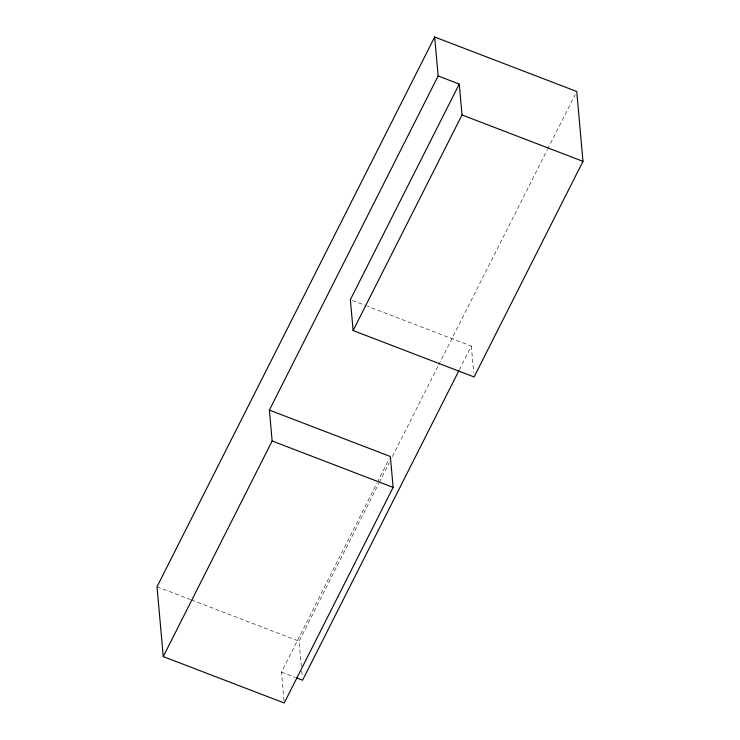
<?xml version="1.0" encoding="UTF-8"?>
<svg xmlns="http://www.w3.org/2000/svg" width="740" height="740" viewBox="0 0 740 740"><rect width="100%" height="100%" fill="white"/><g stroke="black" fill="none" stroke-linecap="round" stroke-linejoin="round"><path stroke-width="0.56" stroke-dasharray="3.7 2.78" d="M284.021 700.715L281.468 672.124L376.817 483.331M377.335 482.304L389.323 458.569M301.346 666.462L299.099 641.247L378.797 483.442M379.324 482.415L389.221 462.815M392.339 456.626L438.182 365.865M438.7 364.829L547.054 150.294M547.572 149.267L575.184 94.6M459.355 369.806L471.334 346.089L367.484 306.249M352.499 300.496L366.42 305.833M157.019 586.737L190.383 599.539M191.466 599.955L299.099 641.247M281.468 672.124L295.186 677.387M471.334 346.089L473.674 372.396M301.763 671.051L302.272 676.776"/><path stroke-width="1.11" d="M434.667 37L157.019 586.737L163.253 656.593L284.225 703L393.116 487.392L390.368 456.506L269.388 410.099L438.145 75.97L434.667 37L576.747 91.51L582.981 161.357L474.09 376.965L353.11 330.558L350.362 299.672L459.253 84.064L438.145 75.97M163.253 656.593L272.144 440.985L269.388 410.099M353.11 330.558L462.01 114.95L459.253 84.064M458.828 370.832L302.577 680.217L296.25 677.785M462.01 114.95L582.981 161.357M272.144 440.985L393.116 487.392"/></g></svg>
